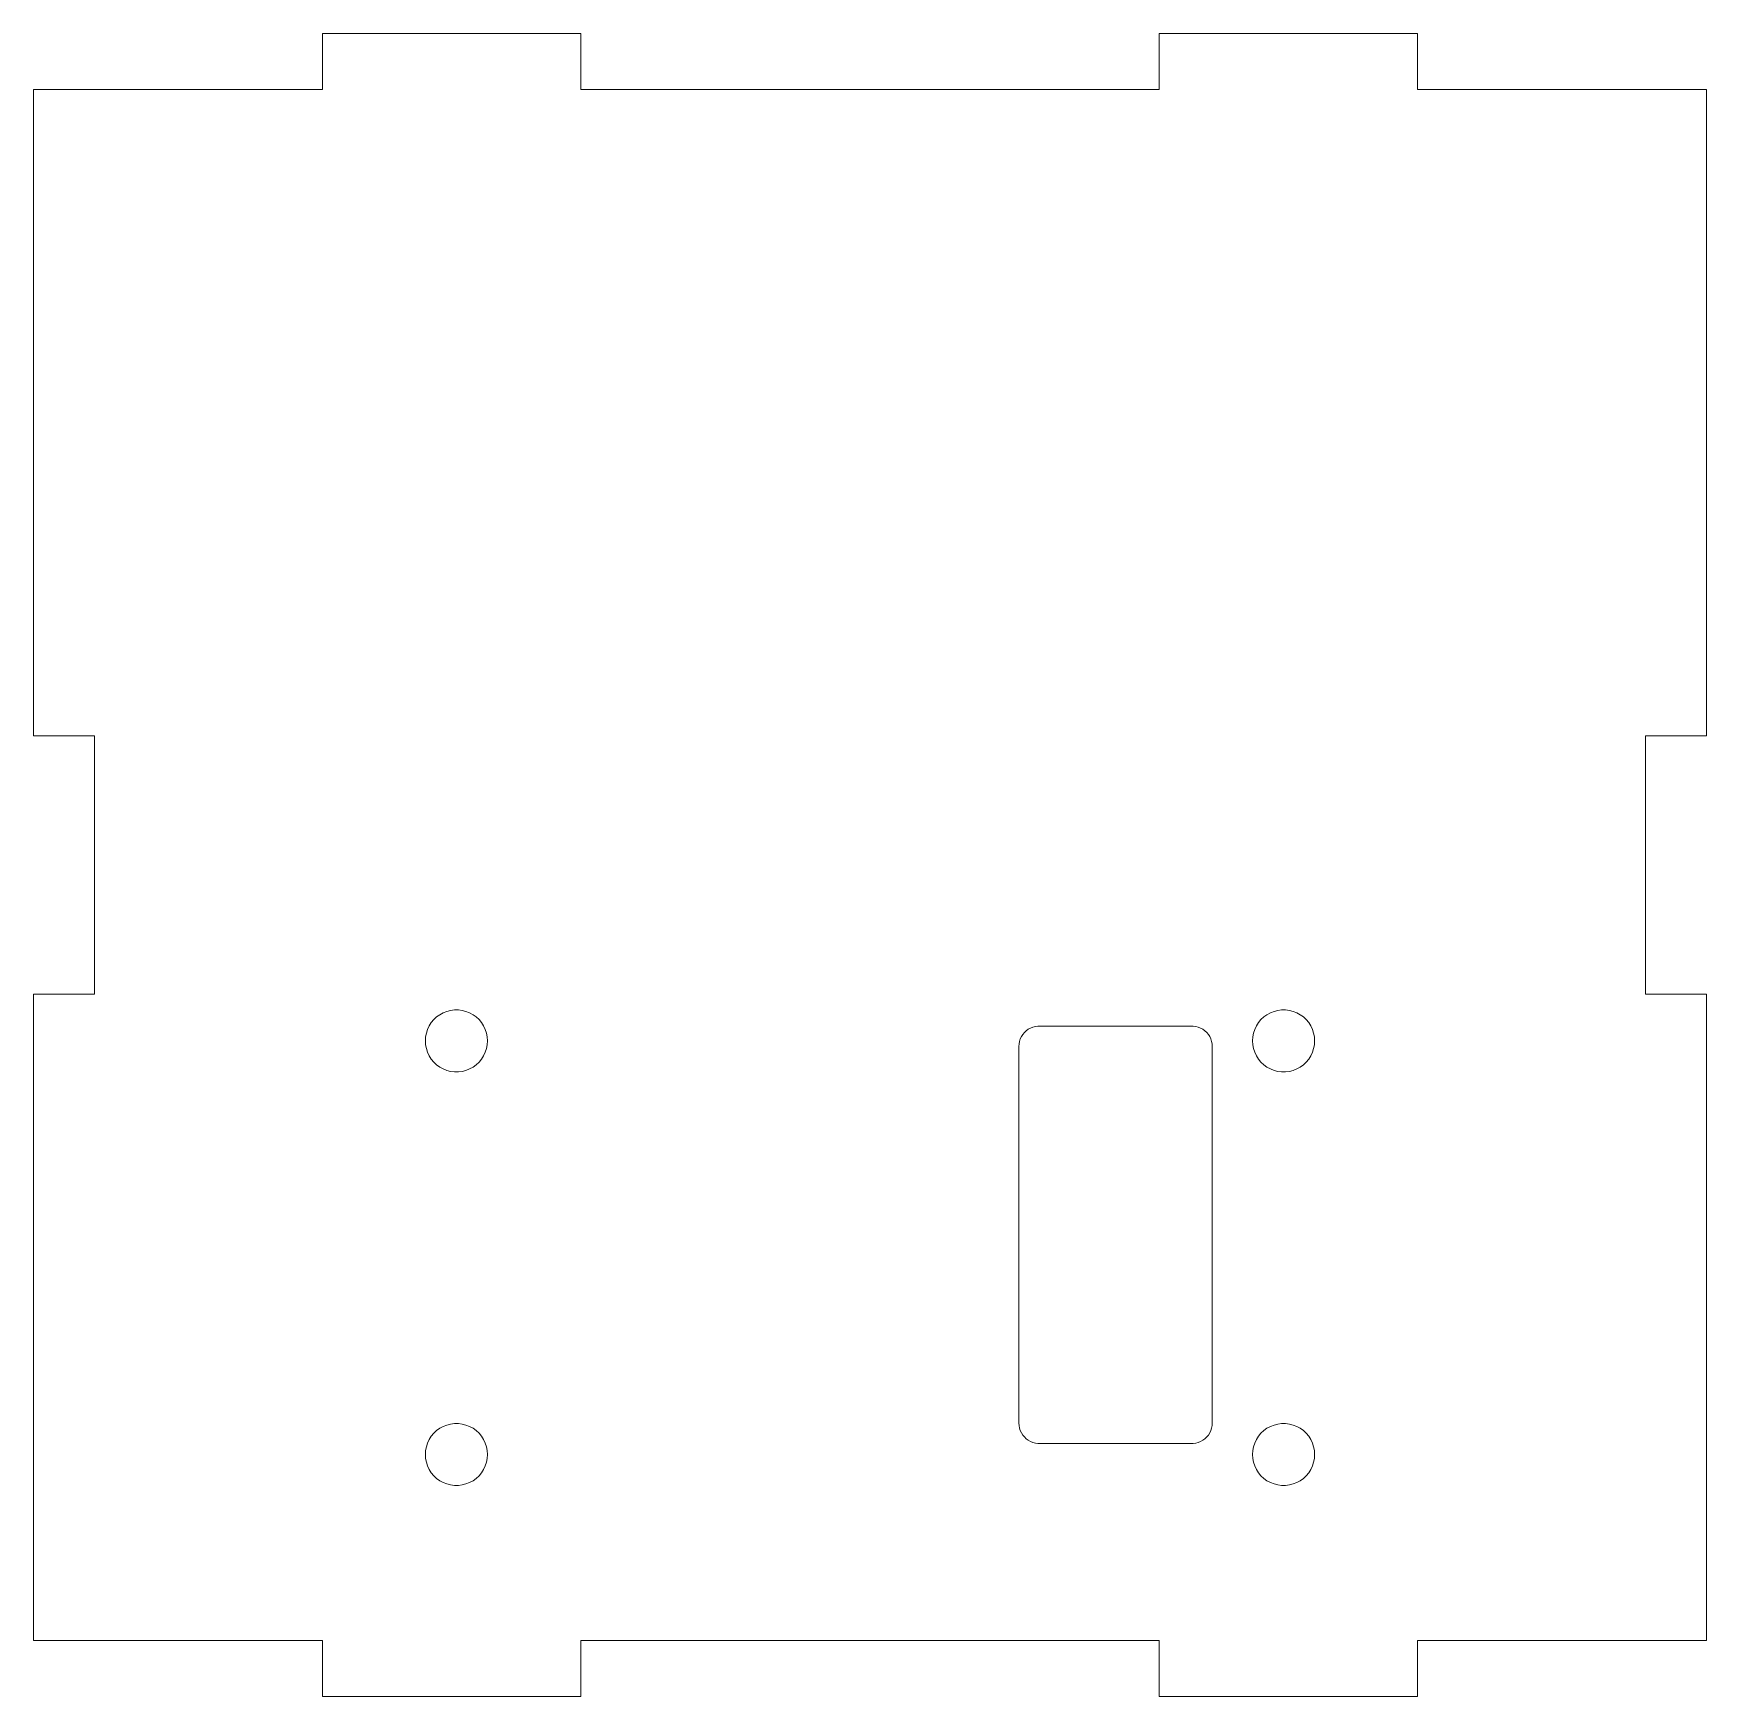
# Model space of a CAD drawing. Header units: inches. Extents: x -41.1 to 41.1, y -40.9 to 40.9.
import ezdxf

# ---------------------------------------------------------------- set-up
doc = ezdxf.new("R2010")
doc.units = ezdxf.units.IN
doc.layers.get('0').update_dxf_attribs({"linetype": 'CONTINUOUS', "lineweight": 0})

msp = doc.modelspace()

# ---------------------------------------------------------------- linework, layer by layer
for p, q in [((-26.9, 38.1), (-26.9, 40.85)), ((-26.9, 40.85), (-14.2, 40.85)), ((-14.2, 40.85), (-14.2, 38.1)), ((14.2, 38.1), (14.2, 40.85)), ((14.2, 40.85), (26.9, 40.85)), ((26.9, 40.85), (26.9, 38.1)), ((-41.1, 6.35), (-41.1, 38.1)), ((-41.1, 38.1), (-26.9, 38.1)), ((-14.2, 38.1), (14.2, 38.1)), ((26.9, 38.1), (41.1, 38.1)), ((41.1, 38.1), (41.1, 6.35)), ((-38.1, 6.35), (-41.1, 6.35)), ((-38.1, -6.35), (-38.1, 6.35)), ((41.1, 6.35), (38.1, 6.35)), ((38.1, 6.35), (38.1, -6.35)), ((-41.1, -38.1), (-41.1, -6.35)), ((-41.1, -6.35), (-38.1, -6.35)), ((38.1, -6.35), (41.1, -6.35)), ((41.1, -6.35), (41.1, -38.1)), ((-21.291, -7.466), (-21.137, -7.353)), ((-21.137, -7.353), (-20.969, -7.261)), ((-20.969, -7.261), (-20.791, -7.191)), ((-20.791, -7.191), (-20.606, -7.143)), ((-20.606, -7.143), (-20.416, -7.119)), ((-20.416, -7.119), (-20.224, -7.119)), ((-20.224, -7.119), (-20.034, -7.143)), ((-20.034, -7.143), (-19.849, -7.191)), ((-19.849, -7.191), (-19.671, -7.261)), ((-19.671, -7.261), (-19.503, -7.353)), ((-19.503, -7.353), (-19.349, -7.466)), ((19.349, -7.466), (19.503, -7.353)), ((19.503, -7.353), (19.671, -7.261)), ((19.671, -7.261), (19.849, -7.191)), ((19.849, -7.191), (20.034, -7.143)), ((20.034, -7.143), (20.224, -7.119)), ((20.224, -7.119), (20.416, -7.119)), ((20.416, -7.119), (20.606, -7.143)), ((20.606, -7.143), (20.791, -7.191)), ((20.791, -7.191), (20.969, -7.261)), ((20.969, -7.261), (21.137, -7.353)), ((21.137, -7.353), (21.291, -7.466)), ((-21.796, -8.261), (-21.737, -8.079)), ((-21.737, -8.079), (-21.655, -7.906)), ((-21.655, -7.906), (-21.553, -7.744)), ((-21.553, -7.744), (-21.431, -7.597)), ((-21.431, -7.597), (-21.291, -7.466)), ((-19.349, -7.466), (-19.209, -7.597)), ((-19.209, -7.597), (-19.087, -7.744)), ((-19.087, -7.744), (-18.985, -7.906)), ((-18.985, -7.906), (-18.903, -8.079)), ((-18.903, -8.079), (-18.844, -8.261)), ((7.586, -8.23), (7.678, -8.144)), ((7.678, -8.144), (7.779, -8.071)), ((7.779, -8.071), (7.889, -8.01)), ((7.889, -8.01), (8.006, -7.964)), ((8.006, -7.964), (8.128, -7.933)), ((8.128, -7.933), (8.252, -7.917)), ((8.252, -7.917), (8.315, -7.917)), ((8.315, -7.917), (8.315, -7.915)), ((8.315, -7.915), (15.815, -7.915)), ((15.815, -7.915), (15.815, -7.917)), ((15.815, -7.917), (15.878, -7.917)), ((15.878, -7.917), (16.002, -7.933)), ((16.002, -7.933), (16.124, -7.964)), ((16.124, -7.964), (16.241, -8.01)), ((16.241, -8.01), (16.351, -8.071)), ((16.351, -8.071), (16.452, -8.144)), ((16.452, -8.144), (16.544, -8.23)), ((18.844, -8.261), (18.903, -8.079)), ((18.903, -8.079), (18.985, -7.906)), ((18.985, -7.906), (19.087, -7.744)), ((19.087, -7.744), (19.209, -7.597)), ((19.209, -7.597), (19.349, -7.466)), ((21.291, -7.466), (21.431, -7.597)), ((21.431, -7.597), (21.553, -7.744)), ((21.553, -7.744), (21.655, -7.906)), ((21.655, -7.906), (21.737, -8.079)), ((21.737, -8.079), (21.796, -8.261)), ((-21.844, -8.64), (-21.832, -8.449)), ((-21.832, -8.831), (-21.844, -8.64)), ((-21.832, -8.449), (-21.796, -8.261)), ((-21.796, -9.019), (-21.832, -8.831)), ((-21.737, -9.201), (-21.796, -9.019)), ((-18.844, -9.019), (-18.903, -9.201)), ((-18.844, -8.261), (-18.808, -8.449)), ((-18.808, -8.831), (-18.844, -9.019)), ((-18.808, -8.449), (-18.796, -8.64)), ((-18.796, -8.64), (-18.808, -8.831)), ((7.315, -8.915), (7.323, -8.79)), ((7.315, -27.415), (7.315, -8.915)), ((7.323, -8.79), (7.346, -8.666)), ((7.346, -8.666), (7.385, -8.547)), ((7.385, -8.547), (7.439, -8.433)), ((7.439, -8.433), (7.506, -8.327)), ((7.506, -8.327), (7.586, -8.23)), ((16.544, -8.23), (16.624, -8.327)), ((16.624, -8.327), (16.691, -8.433)), ((16.691, -8.433), (16.745, -8.547)), ((16.745, -8.547), (16.784, -8.666)), ((16.784, -8.666), (16.807, -8.79)), ((16.807, -8.79), (16.815, -8.915)), ((16.815, -8.915), (16.815, -27.415)), ((18.796, -8.64), (18.808, -8.449)), ((18.808, -8.831), (18.796, -8.64)), ((18.808, -8.449), (18.844, -8.261)), ((18.844, -9.019), (18.808, -8.831)), ((18.903, -9.201), (18.844, -9.019)), ((21.796, -9.019), (21.737, -9.201)), ((21.796, -8.261), (21.832, -8.449)), ((21.832, -8.831), (21.796, -9.019)), ((21.832, -8.449), (21.844, -8.64)), ((21.844, -8.64), (21.832, -8.831)), ((-21.655, -9.374), (-21.737, -9.201)), ((-21.553, -9.536), (-21.655, -9.374)), ((-21.431, -9.683), (-21.553, -9.536)), ((-21.291, -9.814), (-21.431, -9.683)), ((-21.137, -9.927), (-21.291, -9.814)), ((-19.349, -9.814), (-19.503, -9.927)), ((-19.209, -9.683), (-19.349, -9.814)), ((-19.087, -9.536), (-19.209, -9.683)), ((-18.985, -9.374), (-19.087, -9.536)), ((-18.903, -9.201), (-18.985, -9.374)), ((18.985, -9.374), (18.903, -9.201)), ((19.087, -9.536), (18.985, -9.374)), ((19.209, -9.683), (19.087, -9.536)), ((19.349, -9.814), (19.209, -9.683)), ((19.503, -9.927), (19.349, -9.814)), ((21.291, -9.814), (21.137, -9.927)), ((21.431, -9.683), (21.291, -9.814)), ((21.553, -9.536), (21.431, -9.683)), ((21.655, -9.374), (21.553, -9.536)), ((21.737, -9.201), (21.655, -9.374)), ((-20.969, -10.019), (-21.137, -9.927)), ((-20.791, -10.089), (-20.969, -10.019)), ((-20.606, -10.137), (-20.791, -10.089)), ((-20.416, -10.161), (-20.606, -10.137)), ((-20.224, -10.161), (-20.416, -10.161)), ((-20.034, -10.137), (-20.224, -10.161)), ((-19.849, -10.089), (-20.034, -10.137)), ((-19.671, -10.019), (-19.849, -10.089)), ((-19.503, -9.927), (-19.671, -10.019)), ((19.671, -10.019), (19.503, -9.927)), ((19.849, -10.089), (19.671, -10.019)), ((20.034, -10.137), (19.849, -10.089)), ((20.224, -10.161), (20.034, -10.137)), ((20.416, -10.161), (20.224, -10.161)), ((20.606, -10.137), (20.416, -10.161)), ((20.791, -10.089), (20.606, -10.137)), ((20.969, -10.019), (20.791, -10.089)), ((21.137, -9.927), (20.969, -10.019)), ((-21.553, -28.064), (-21.431, -27.917)), ((-21.431, -27.917), (-21.291, -27.786)), ((-21.291, -27.786), (-21.137, -27.673)), ((-21.137, -27.673), (-20.969, -27.581)), ((-20.969, -27.581), (-20.791, -27.511)), ((-20.791, -27.511), (-20.606, -27.463)), ((-20.606, -27.463), (-20.416, -27.439)), ((-20.416, -27.439), (-20.224, -27.439)), ((-20.224, -27.439), (-20.034, -27.463)), ((-20.034, -27.463), (-19.849, -27.511)), ((-19.849, -27.511), (-19.671, -27.581)), ((-19.671, -27.581), (-19.503, -27.673)), ((-19.503, -27.673), (-19.349, -27.786)), ((-19.349, -27.786), (-19.209, -27.917)), ((-19.209, -27.917), (-19.087, -28.064)), ((7.323, -27.54), (7.315, -27.415)), ((7.346, -27.664), (7.323, -27.54)), ((7.385, -27.783), (7.346, -27.664)), ((7.439, -27.897), (7.385, -27.783)), ((7.506, -28.003), (7.439, -27.897)), ((16.691, -27.897), (16.624, -28.003)), ((16.745, -27.783), (16.691, -27.897)), ((16.784, -27.664), (16.745, -27.783)), ((16.807, -27.54), (16.784, -27.664)), ((16.815, -27.415), (16.807, -27.54)), ((19.087, -28.064), (19.209, -27.917)), ((19.209, -27.917), (19.349, -27.786)), ((19.349, -27.786), (19.503, -27.673)), ((19.503, -27.673), (19.671, -27.581)), ((19.671, -27.581), (19.849, -27.511)), ((19.849, -27.511), (20.034, -27.463)), ((20.034, -27.463), (20.224, -27.439)), ((20.224, -27.439), (20.416, -27.439)), ((20.416, -27.439), (20.606, -27.463)), ((20.606, -27.463), (20.791, -27.511)), ((20.791, -27.511), (20.969, -27.581)), ((20.969, -27.581), (21.137, -27.673)), ((21.137, -27.673), (21.291, -27.786)), ((21.291, -27.786), (21.431, -27.917)), ((21.431, -27.917), (21.553, -28.064)), ((-21.844, -28.96), (-21.832, -28.769)), ((-21.832, -28.769), (-21.796, -28.581)), ((-21.796, -28.581), (-21.737, -28.399)), ((-21.737, -28.399), (-21.655, -28.226)), ((-21.655, -28.226), (-21.553, -28.064)), ((-19.087, -28.064), (-18.985, -28.226)), ((-18.985, -28.226), (-18.903, -28.399)), ((-18.903, -28.399), (-18.844, -28.581)), ((-18.844, -28.581), (-18.808, -28.769)), ((-18.808, -28.769), (-18.796, -28.96)), ((7.586, -28.1), (7.506, -28.003)), ((7.678, -28.186), (7.586, -28.1)), ((7.779, -28.259), (7.678, -28.186)), ((7.889, -28.32), (7.779, -28.259)), ((8.006, -28.366), (7.889, -28.32)), ((8.128, -28.397), (8.006, -28.366)), ((8.252, -28.413), (8.128, -28.397)), ((8.315, -28.413), (8.252, -28.413)), ((8.315, -28.415), (8.315, -28.413)), ((15.815, -28.415), (8.315, -28.415)), ((15.878, -28.413), (15.815, -28.413)), ((15.815, -28.413), (15.815, -28.415)), ((16.002, -28.397), (15.878, -28.413)), ((16.124, -28.366), (16.002, -28.397)), ((16.241, -28.32), (16.124, -28.366)), ((16.351, -28.259), (16.241, -28.32)), ((16.452, -28.186), (16.351, -28.259)), ((16.544, -28.1), (16.452, -28.186)), ((16.624, -28.003), (16.544, -28.1)), ((18.796, -28.96), (18.808, -28.769)), ((18.808, -28.769), (18.844, -28.581)), ((18.844, -28.581), (18.903, -28.399)), ((18.903, -28.399), (18.985, -28.226)), ((18.985, -28.226), (19.087, -28.064)), ((21.553, -28.064), (21.655, -28.226)), ((21.655, -28.226), (21.737, -28.399)), ((21.737, -28.399), (21.796, -28.581)), ((21.796, -28.581), (21.832, -28.769)), ((21.832, -28.769), (21.844, -28.96)), ((-21.832, -29.151), (-21.844, -28.96)), ((-21.796, -29.339), (-21.832, -29.151)), ((-21.737, -29.521), (-21.796, -29.339)), ((-21.655, -29.694), (-21.737, -29.521)), ((-18.903, -29.521), (-18.985, -29.694)), ((-18.844, -29.339), (-18.903, -29.521)), ((-18.808, -29.151), (-18.844, -29.339)), ((-18.796, -28.96), (-18.808, -29.151)), ((18.808, -29.151), (18.796, -28.96)), ((18.844, -29.339), (18.808, -29.151)), ((18.903, -29.521), (18.844, -29.339)), ((18.985, -29.694), (18.903, -29.521)), ((21.737, -29.521), (21.655, -29.694)), ((21.796, -29.339), (21.737, -29.521)), ((21.832, -29.151), (21.796, -29.339)), ((21.844, -28.96), (21.832, -29.151)), ((-21.553, -29.856), (-21.655, -29.694)), ((-21.431, -30.003), (-21.553, -29.856)), ((-21.291, -30.134), (-21.431, -30.003)), ((-21.137, -30.247), (-21.291, -30.134)), ((-20.969, -30.339), (-21.137, -30.247)), ((-20.791, -30.409), (-20.969, -30.339)), ((-20.606, -30.457), (-20.791, -30.409)), ((-19.849, -30.409), (-20.034, -30.457)), ((-19.671, -30.339), (-19.849, -30.409)), ((-19.503, -30.247), (-19.671, -30.339)), ((-19.349, -30.134), (-19.503, -30.247)), ((-19.209, -30.003), (-19.349, -30.134)), ((-19.087, -29.856), (-19.209, -30.003)), ((-18.985, -29.694), (-19.087, -29.856)), ((19.087, -29.856), (18.985, -29.694)), ((19.209, -30.003), (19.087, -29.856)), ((19.349, -30.134), (19.209, -30.003)), ((19.503, -30.247), (19.349, -30.134)), ((19.671, -30.339), (19.503, -30.247)), ((19.849, -30.409), (19.671, -30.339)), ((20.034, -30.457), (19.849, -30.409)), ((20.791, -30.409), (20.606, -30.457)), ((20.969, -30.339), (20.791, -30.409)), ((21.137, -30.247), (20.969, -30.339)), ((21.291, -30.134), (21.137, -30.247)), ((21.431, -30.003), (21.291, -30.134)), ((21.553, -29.856), (21.431, -30.003)), ((21.655, -29.694), (21.553, -29.856)), ((-20.416, -30.481), (-20.606, -30.457)), ((-20.224, -30.481), (-20.416, -30.481)), ((-20.034, -30.457), (-20.224, -30.481)), ((20.224, -30.481), (20.034, -30.457)), ((20.416, -30.481), (20.224, -30.481)), ((20.606, -30.457), (20.416, -30.481)), ((-26.9, -38.1), (-41.1, -38.1)), ((-26.9, -40.85), (-26.9, -38.1)), ((14.2, -38.1), (-14.2, -38.1)), ((-14.2, -38.1), (-14.2, -40.85)), ((14.2, -40.85), (14.2, -38.1)), ((41.1, -38.1), (26.9, -38.1)), ((26.9, -38.1), (26.9, -40.85)), ((-14.2, -40.85), (-26.9, -40.85)), ((26.9, -40.85), (14.2, -40.85))]:
    msp.add_line(p, q)

doc.saveas('drawing.dxf')
